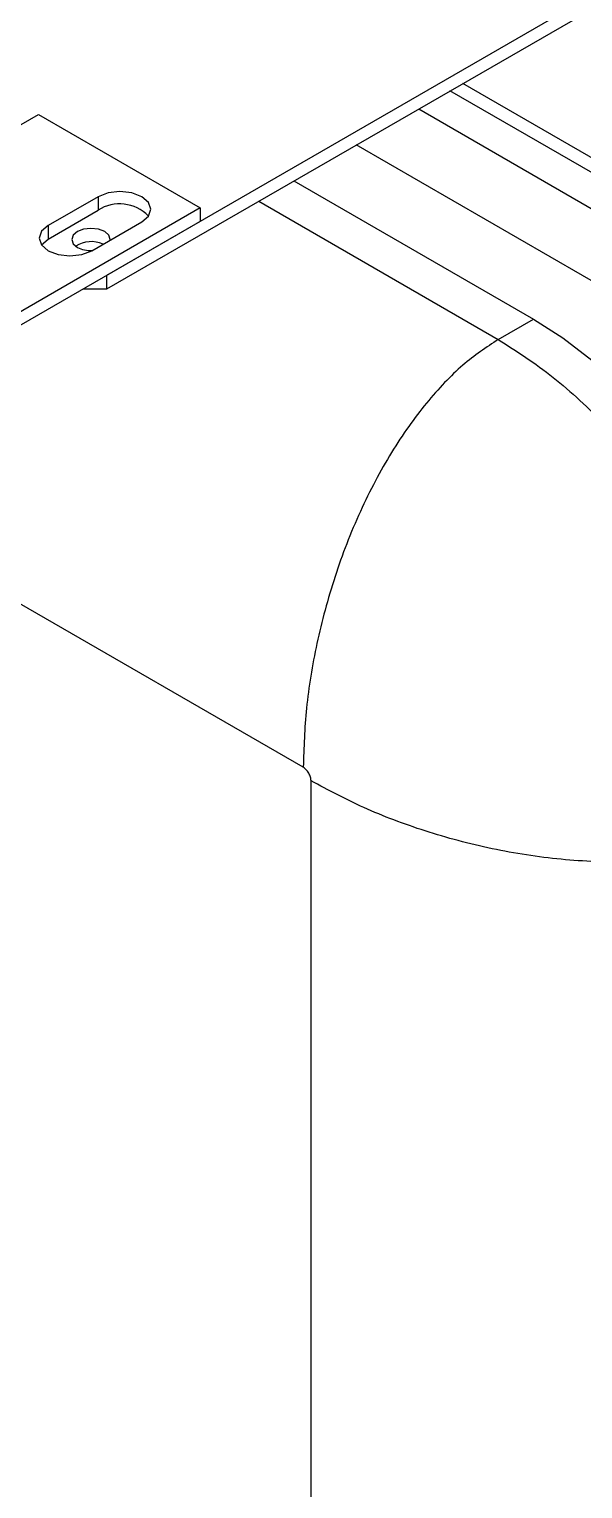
# Model space of a CAD drawing. Extents: x 150 to 4150, y 50 to 2920.
# Drawn here: x 3465.3 to 3590.7, y 1932.2 to 2263 of the extents above; entities that cross this region are included whole.
import ezdxf

# ---------------------------------------------------------------- set-up
doc = ezdxf.new("R2010")
doc.units = 0
doc.header["$LTSCALE"] = 10
doc.linetypes.add('SLD-KATı', pattern=[0])
doc.layers.get('0').update_dxf_attribs({"linetype": 'CONTINUOUS'})

msp = doc.modelspace()

# ---------------------------------------------------------------- linework, layer by layer
at = {"color": 7, "linetype": 'SLD-KATı'}
for p, q in [((3623.35, 2288.3), (3482.81, 2207.17)), ((3626, 2286.77), (3482.81, 2204.11)), ((3619.86, 2218.17), (3563.52, 2250.7)), ((3440.83, 2228.34), (3467.34, 2243.65)), ((3467.34, 2243.65), (3504.02, 2222.48)), ((3525.23, 2228.59), (3579.51, 2197.26)), ((3480.87, 2225.03), (3469.55, 2218.5)), ((3480.87, 2225.03), (3480.87, 2221.97)), ((3504.02, 2222.48), (3453.64, 2193.39)), ((3469.55, 2215.44), (3480.87, 2221.97)), ((3504.02, 2222.48), (3504.02, 2219.42)), ((3504.02, 2219.42), (3453.64, 2190.33)), ((3469.55, 2218.5), (3469.55, 2215.44)), ((3479.45, 2212.78), (3490.76, 2219.31)), ((3482.81, 2207.17), (3482.81, 2204.11)), ((3482.81, 2204.11), (3477.51, 2204.11)), ((3571.55, 2192.67), (3579.51, 2197.26))]:
    msp.add_line(p, q, dxfattribs=at)
at = {"color": 8, "linetype": 'SLD-KATı'}
for p, q in [((3614.86, 2217.67), (3560.59, 2249.01)), ((3553.52, 2244.92), (3607.79, 2213.59)), ((3600.72, 2201.35), (3539.37, 2236.76)), ((3517.27, 2224), (3571.55, 2192.67)), ((3527.36, 2095.71), (3461.08, 2133.97)), ((3529.13, 1875.7), (3529.13, 2092.65))]:
    msp.add_line(p, q, dxfattribs=at)
at = {"color": 7, "linetype": 'SLD-KATı', "flags": 128}
for points in [[(3490.76, 2219.31), (3492.28, 2220.62), (3492.81, 2222.17), (3492.28, 2223.72), (3490.76, 2225.03), (3488.49, 2225.9), (3485.81, 2226.21), (3483.14, 2225.9), (3480.87, 2225.03)], [(3469.55, 2218.5), (3468.03, 2217.19), (3467.5, 2215.64), (3468.03, 2214.09), (3469.55, 2212.78), (3471.82, 2211.91), (3474.5, 2211.6), (3477.18, 2211.91), (3479.45, 2212.78)], [(3483.64, 2215.2), (3483.65, 2215.33), (3483.32, 2216.3), (3482.37, 2217.12), (3480.95, 2217.67), (3479.27, 2217.86), (3477.6, 2217.67), (3476.18, 2217.12), (3475.23, 2216.3), (3474.9, 2215.33), (3475.23, 2214.37), (3476.18, 2213.55), (3476.18, 2213.55)], [(3468.02, 2214.11), (3468.03, 2214.12), (3469.55, 2215.44)], [(3579.51, 2197.26), (3586.16, 2193.02), (3592.74, 2188.02), (3599.17, 2182.31), (3605.39, 2175.96), (3611.33, 2169.05), (3616.91, 2161.63), (3622.09, 2153.8), (3626.8, 2145.64), (3630.99, 2137.25), (3634.62, 2128.7), (3637.64, 2120.1), (3640.03, 2111.54), (3641.76, 2103.12), (3642.69, 2096.06)]]:
    msp.add_lwpolyline(points, dxfattribs=at)
at = {"color": 7, "linetype": 'SLD-KATı'}
for centre, radius, start, end in [((3485.76, 2214.27), 9.13, 44.3041, 122.4547), ((3479.3, 2208.47), 6.38, 64.9757, 123.2872), ((3479.23, 2219.44), 6.64, 242.6535, 272.3337)]:
    msp.add_arc(centre, radius, start, end, dxfattribs=at)
for points, knots in [([(3571.55, 2192.67), (3568.84, 2190.88), (3564.68, 2188.13), (3559.29, 2182.89), (3555.17, 2178.25), (3551.13, 2172.93), (3547.25, 2167.01), (3543.58, 2160.55), (3539, 2151.2), (3534.2, 2138.78), (3530.2, 2123.76), (3527.79, 2109.18), (3527.5, 2100.14), (3527.36, 2095.71)], [0, 0, 0, 0, 0.096754, 0.148496, 0.202783, 0.259814, 0.319678, 0.382328, 0.447558, 0.584051, 0.725063, 0.865361, 1, 1, 1, 1]), ([(3529.13, 2092.65), (3529.1, 2092.93), (3529.05, 2093.49), (3528.63, 2094.4), (3528.06, 2095.22), (3527.59, 2095.55), (3527.36, 2095.71)], [0, 0, 0, 0, 0.250086, 0.499984, 0.749709, 1, 1, 1, 1]), ([(3635.19, 2082.44), (3632.28, 2080.99), (3627.82, 2078.76), (3620.59, 2076.71), (3614.51, 2075.46), (3607.89, 2074.63), (3600.82, 2074.22), (3593.39, 2074.28), (3583, 2074.98), (3569.85, 2077.04), (3554.84, 2081.08), (3541, 2086.29), (3533.03, 2090.56), (3529.13, 2092.65)], [0, 0, 0, 0, 0.096754, 0.148496, 0.202783, 0.259814, 0.319678, 0.382328, 0.447558, 0.584051, 0.725063, 0.865361, 1, 1, 1, 1])]:
    msp.add_open_spline(points, degree=3, knots=knots, dxfattribs=at)
msp.add_open_spline([(3571.55, 2192.67), (3575.72, 2189.99), (3584.05, 2184.63), (3596.06, 2173.33), (3607.14, 2160.14), (3616.84, 2145.33), (3624.82, 2129.52), (3630.7, 2113.34), (3634.48, 2097.28), (3634.95, 2087.39), (3635.19, 2082.44)], degree=3, dxfattribs=at)

doc.saveas('drawing.dxf')
